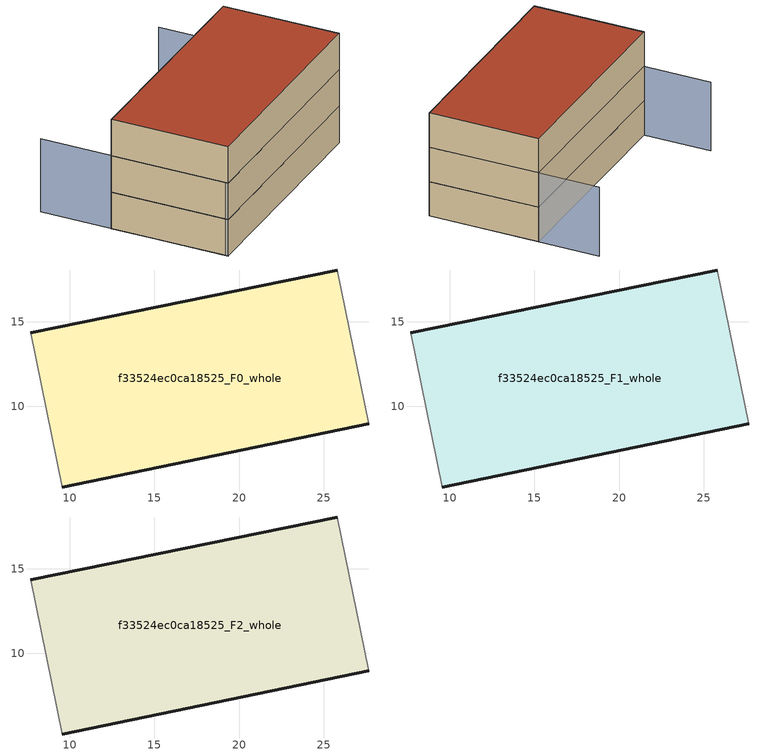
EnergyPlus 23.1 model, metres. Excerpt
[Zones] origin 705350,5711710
f33524ec0ca18525_F0_whole
 floor ground (EU_floor_Construction): 27.67,8.98 25.79,18.06 7.7,14.37 9.57,5.24 z0
 wall outside (EU_wall_Construction): 27.67,8.98 9.57,5.24 / 7.7,14.37 25.79,18.06 z0:3
 wall adiabatic (EU_wall_Construction): 25.79,18.06 27.67,8.98 / 9.57,5.24 7.7,14.37 z0:3
f33524ec0ca18525_F1_whole
 floor to f33524ec0ca18525_F0_whole (EU_floor_Construction): 27.67,8.98 25.79,18.06 7.7,14.37 9.57,5.24 z3
 wall outside (EU_wall_Construction): 27.67,8.98 9.57,5.24 / 7.7,14.37 25.79,18.06 z3:6
 wall adiabatic (EU_wall_Construction): 25.79,18.06 27.67,8.98 / 9.57,5.24 7.7,14.37 z3:6
f33524ec0ca18525_F2_whole
 floor to f33524ec0ca18525_F1_whole (EU_floor_Construction): 27.67,8.98 25.79,18.06 7.7,14.37 9.57,5.24 z6
 wall outside (EU_wall_Construction): 27.67,8.98 9.57,5.24 / 7.7,14.37 25.79,18.06 z6:9
 wall adiabatic (EU_wall_Construction): 25.79,18.06 27.67,8.98 / 9.57,5.24 7.7,14.37 z6:9
 roof outside (EU_roof_Construction): 25.79,18.06 27.67,8.98 9.57,5.24 7.7,14.37 z9
shading: 6.58,19.9 9.57,5.24 / 27.64,8.98 24.77,23.08 z0:6
[Building]
EU S2 Campaign: North Axis=0; Terrain=City; Solar Distribution=FullExterior
[Site:Location]
London: Latitude=51.5; Longitude=-0.5; Time Zone=0; Elevation=25
[SizingPeriod:WeatherFileDays]
AnnualSizingPeriod: Begin Month=1; Begin Day of Month=1; End Month=12; End Day of Month=31; Day of Week for Start Day=Monday; Use Weather File Daylight Saving Period=No; Use Weather File Rain and Snow Indicators=No
[MATERIAL]
EU_InternalMass_Material: Roughness=MediumRough; Thickness=0.1; Conductivity=1; Density=1800; Specific Heat=900; Thermal Absorptance=0.9; Solar Absorptance=0.7; Visible Absorptance=0.7
[MATERIAL:NOMASS] Roughness=MediumRough; Thermal Absorptance=0.9; Solar Absorptance=0.7; Visible Absorptance=0.7
Name | Thermal Resistance
EU_wall_NoMass | 0.635353
EU_roof_NoMass | 0.675062
EU_floor_NoMass | 1.96382
[CONSTRUCTION]
EU_wall_Construction: EU_wall_NoMass
EU_roof_Construction: EU_roof_NoMass
EU_floor_Construction: EU_floor_NoMass
EU_InternalMass_Construction: EU_InternalMass_Material
[ZONE] Type=1; Multiplier=1; Ceiling Height=autocalculate; Floor Area=autocalculate; Part of Total Floor Area=Yes
Name | Volume
f33524ec0ca18525_F0_whole | 514.885
f33524ec0ca18525_F1_whole; f33524ec0ca18525_F2_whole | 514.886
[INTERNALMASS] Construction=EU_InternalMass_Construction; Surface Area=171.635
Name | Zone or ZoneList
f33524ec0ca18525_F0_whole_EU_InternalMass | f33524ec0ca18525_F0_whole
f33524ec0ca18525_F1_whole_EU_InternalMass | f33524ec0ca18525_F1_whole
f33524ec0ca18525_F2_whole_EU_InternalMass | f33524ec0ca18525_F2_whole
[OTHEREQUIPMENT] Fuel Type=Electricity; Design Level Calculation Method=Watts/Area; Power per Zone Floor Area=1; Fraction Latent=0; Fraction Radiant=0; Fraction Lost=0; Carbon Dioxide Generation Rate=0; EndUse Subcategory=EU_Step8_InternalGains
Name | Zone or ZoneList or Space or SpaceList | Schedule
EU_Step8_InternalGain_f33524ec0ca18525_F0_whole_f000 | f33524ec0ca18525_F0_whole | EU_Step8_GainSchedule_f33524ec0ca18525_F0_whole_f000
EU_Step8_InternalGain_f33524ec0ca18525_F1_whole_f000 | f33524ec0ca18525_F1_whole | EU_Step8_GainSchedule_f33524ec0ca18525_F1_whole_f000
EU_Step8_InternalGain_f33524ec0ca18525_F2_whole_f000 | f33524ec0ca18525_F2_whole | EU_Step8_GainSchedule_f33524ec0ca18525_F2_whole_f000
[ZONEVENTILATION:DESIGNFLOWRATE] Schedule=EU_AlwaysOn; Design Flow Rate Calculation Method=AirChanges/Hour; Air Changes per Hour=0.555504; Ventilation Type=Natural; Fan Pressure Rise=0; Fan Total Efficiency=1; Constant Term Coefficient=1; Temperature Term Coefficient=0; Velocity Term Coefficient=0; Velocity Squared Term Coefficient=0; Minimum Indoor Temperature=-100; Maximum Indoor Temperature=100; Delta Temperature=-100; Minimum Outdoor Temperature=-100; Maximum Outdoor Temperature=100; Maximum Wind Speed=40
Name | Zone or ZoneList or Space or SpaceList
EU_ConstantAir_f33524ec0ca18525_F0_whole | f33524ec0ca18525_F0_whole
EU_ConstantAir_f33524ec0ca18525_F1_whole | f33524ec0ca18525_F1_whole
EU_ConstantAir_f33524ec0ca18525_F2_whole | f33524ec0ca18525_F2_whole
[HVACTEMPLATE:THERMOSTAT] Constant Heating Setpoint=20; Constant Cooling Setpoint=50
EU_HeatOnly_f33524ec0ca18525_F0_whole; EU_HeatOnly_f33524ec0ca18525_F1_whole; EU_HeatOnly_f33524ec0ca18525_F2_whole
[HVACTEMPLATE:ZONE:IDEALLOADSAIRSYSTEM] System Availability Schedule=EU_AlwaysOn; Maximum Heating Supply Air Temperature=50; Minimum Cooling Supply Air Temperature=13; Maximum Heating Supply Air Humidity Ratio=0.0156; Minimum Cooling Supply Air Humidity Ratio=0.0077; Heating Limit=NoLimit; Cooling Limit=NoLimit; Heating Availability Schedule=EU_AlwaysOn; Cooling Availability Schedule=EU_CoolingOff; Dehumidification Control Type=ConstantSensibleHeatRatio; Cooling Sensible Heat Ratio=0.7; Dehumidification Setpoint=60; Humidification Control Type=None; Humidification Setpoint=30; Outdoor Air Method=None; Outdoor Air Flow Rate per Person=0.00944; Outdoor Air Flow Rate per Zone Floor Area=0; Outdoor Air Flow Rate per Zone=0; Demand Controlled Ventilation Type=None; Outdoor Air Economizer Type=NoEconomizer; Heat Recovery Type=None; Sensible Heat Recovery Effectiveness=0.7; Latent Heat Recovery Effectiveness=0.65
Name | Template Thermostat
f33524ec0ca18525_F0_whole | EU_HeatOnly_f33524ec0ca18525_F0_whole
f33524ec0ca18525_F1_whole | EU_HeatOnly_f33524ec0ca18525_F1_whole
f33524ec0ca18525_F2_whole | EU_HeatOnly_f33524ec0ca18525_F2_whole
[SIZING:ZONE] Zone Cooling Design Supply Air Temperature Input Method=SupplyAirTemperature; Zone Cooling Design Supply Air Temperature=13; Zone Heating Design Supply Air Temperature Input Method=SupplyAirTemperature; Zone Heating Design Supply Air Temperature=50; Zone Cooling Design Supply Air Humidity Ratio=0.008; Zone Heating Design Supply Air Humidity Ratio=0.008; Cooling Design Air Flow Method=DesignDay; Cooling Design Air Flow Rate=0; Cooling Minimum Air Flow per Zone Floor Area=0.000762; Cooling Minimum Air Flow=0; Cooling Minimum Air Flow Fraction=0.2; Heating Design Air Flow Method=DesignDay; Heating Design Air Flow Rate=0; Heating Maximum Air Flow per Zone Floor Area=0.002032; Heating Maximum Air Flow=0.141576; Heating Maximum Air Flow Fraction=0.3; Account for Dedicated Outdoor Air System=No; Dedicated Outdoor Air System Control Strategy=NeutralSupplyAir; Dedicated Outdoor Air Low Setpoint Temperature for Design=autosize; Dedicated Outdoor Air High Setpoint Temperature for Design=autosize; Zone Load Sizing Method=Sensible Load Only No Latent Load; Zone Latent Cooling Design Supply Air Humidity Ratio Input Method=HumidityRatioDifference; Zone Cooling Design Supply Air Humidity Ratio Difference=0.005; Zone Latent Heating Design Supply Air Humidity Ratio Input Method=HumidityRatioDifference; Zone Humidification Design Supply Air Humidity Ratio Difference=0.005
f33524ec0ca18525_F0_whole; f33524ec0ca18525_F1_whole; f33524ec0ca18525_F2_whole
[SCHEDULE:CONSTANT]
Name | Hourly Value
EU_AlwaysOn | 1
EU_CoolingOff | 0
[SCHEDULE:FILE] Column Number=1; Rows to Skip at Top=0; Number of Hours of Data=8760; Column Separator=Comma; Interpolate to Timestep=No; Minutes per Item=60; Adjust Schedule for Daylight Savings=Yes
Name | File
EU_Step8_GainSchedule_f33524ec0ca18525_F0_whole_f000 | ../../schedules/f33524ec0ca18525/f33524ec0ca18525_F0_whole_f000_gain.csv
EU_Step8_GainSchedule_f33524ec0ca18525_F1_whole_f000 | ../../schedules/f33524ec0ca18525/f33524ec0ca18525_F1_whole_f000_gain.csv
EU_Step8_GainSchedule_f33524ec0ca18525_F2_whole_f000 | ../../schedules/f33524ec0ca18525/f33524ec0ca18525_F2_whole_f000_gain.csv
